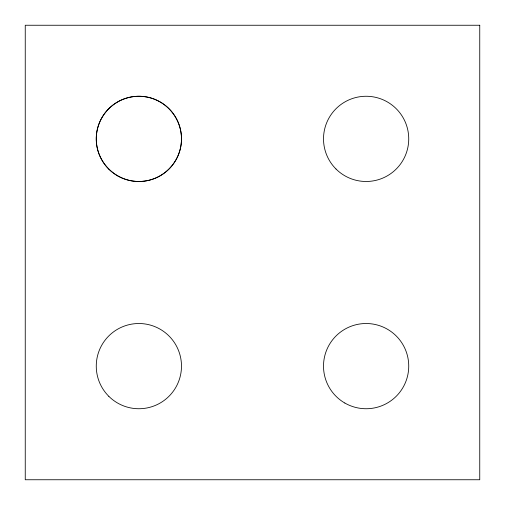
<?xml version="1.0" encoding="UTF-8"?>
<svg xmlns="http://www.w3.org/2000/svg" width="505" height="505" viewBox="0 0 505 505"><rect width="100%" height="100%" fill="white"/><g stroke="black" fill="none" stroke-linecap="round" stroke-linejoin="round"><path stroke-width="0.76" d="M479.75 25.25L25.25 25.25L25.25 479.75L479.75 479.75L479.75 25.25M335.995 169.005A42.609 42.609 0 0 0 407.283 149.903A42.609 42.609 0 0 0 355.097 97.718A42.609 42.609 0 0 0 335.995 169.005M117.57 175.778A42.609 42.609 0 0 0 181.484 138.875A42.609 42.609 0 0 0 117.57 101.972A42.609 42.609 0 0 0 117.57 175.778M344.82 403.028A42.609 42.609 0 0 0 408.734 366.125A42.609 42.609 0 0 0 344.82 329.222A42.609 42.609 0 0 0 344.82 403.028M108.828 396.337A42.609 42.609 0 0 0 180.064 377.039A42.609 42.609 0 0 0 127.733 324.999A42.609 42.609 0 0 0 108.828 396.337M108.745 169.005A42.609 42.609 0 0 0 180.032 149.903A42.609 42.609 0 0 0 127.847 97.718A42.609 42.609 0 0 0 108.745 169.005"/></g></svg>
